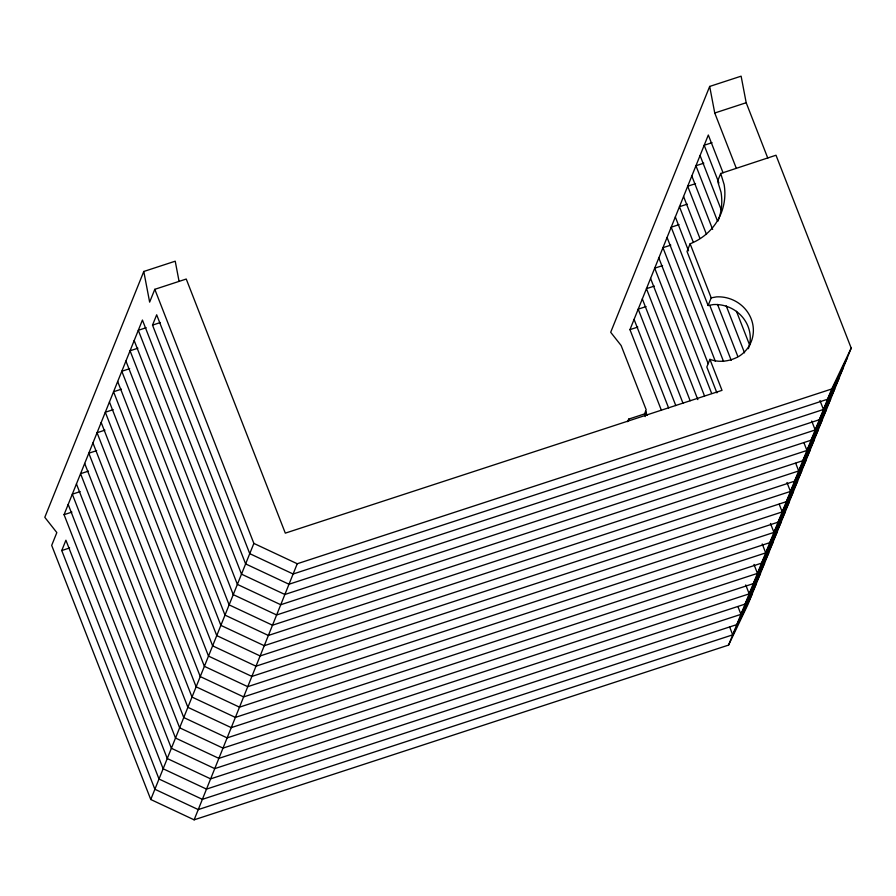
<?xml version="1.0" encoding="UTF-8"?>
<svg xmlns="http://www.w3.org/2000/svg" width="896" height="896" viewBox="0 0 896 896"><rect width="100%" height="100%" fill="white"/><g stroke="black" fill="none" stroke-linecap="round" stroke-linejoin="round"><path stroke-width="1.34" d="M645.221 416.573L644.549 413.918L646.195 409.808L621.13 345.52L610.691 332.282L709.677 86.442L741.115 76.171L746.189 102.726L767.794 158.133M179.043 281.187L175.224 261.195L143.786 271.477L44.8 517.317L56.84 532.594L51.688 545.395L150.763 799.501L194.13 819.829L728.582 645.086L748.082 604.184L851.2 348.107L776.003 155.232L720.72 173.477L717.618 181.149L721.022 192.214A59.293 56.056 22 0 1 717.931 221.178M760.458 573.462L740.958 614.354L206.506 789.107L163.128 768.768L64.064 514.674L142.43 320.051L241.494 574.146L284.872 594.485L819.325 419.731L838.824 378.84M748.362 348.701A33.88 32.032 22 0 0 713.35 304.562L708.109 305.536L711.2 297.842L716.453 296.89A33.88 32.032 22 0 1 751.218 318.942A33.88 32.032 22 0 1 739.334 356.093C730.587 361.267 719.533 363.014 709.912 359.33L722.008 390.354L285.309 533.142L186.245 279.037L154.806 289.318L149.643 302.12L143.786 271.477M752.214 593.947L732.704 634.838L198.262 809.592L154.885 789.253L61.757 550.536L65.912 540.221L159.006 779.016L202.384 799.344L736.837 624.59L756.336 583.699M842.946 368.592L823.446 409.483L288.994 584.237L245.627 563.909L152.522 325.114L156.677 314.798L249.749 553.661L293.126 574L827.568 399.246L847.078 358.344M150.763 799.501L253.87 543.413L154.806 289.318M194.13 819.829L297.248 563.752L831.701 388.998L851.2 348.107M661.45 410.424L629.955 329.638L708.322 135.016L723.05 172.805M709.912 359.33L706.821 367.013L716.901 392.862M728.582 645.086L831.701 388.998M720.72 173.477L724.125 184.542A59.293 56.056 22 0 1 690.122 243.79L687.019 251.462L708.109 305.536M627.648 421.669L628.69 419.104L644.549 413.918M146.16 327.723L138.309 330.288L237.373 584.394L280.75 604.722L815.203 429.968L834.702 389.077M830.581 399.325L811.07 440.216L276.629 614.97L233.251 594.63L134.176 340.536M137.917 348.208L130.054 350.773L229.13 604.878L272.496 625.206L806.949 450.464L826.448 409.562M822.326 419.81L802.827 460.701L268.374 635.454L224.997 615.115L125.933 361.021M129.662 368.693L121.811 371.258L220.875 625.363L264.253 645.702L798.706 470.949L818.205 430.058M814.083 440.294L794.573 481.186L260.131 655.939L216.754 635.611L117.678 381.506M121.419 389.178L113.557 391.754L212.632 645.848L255.998 666.187L790.451 491.434L809.95 450.542M805.829 460.779L786.33 501.682L251.877 676.424L208.499 656.096L109.435 401.99M113.165 409.662L105.314 412.238L204.378 666.333L247.755 686.672L782.208 511.918L801.707 471.027M797.586 481.264L778.075 522.166L243.634 696.92L200.256 676.581L101.181 422.475M104.922 430.147L97.059 432.723L196.134 686.818L239.501 707.157L773.954 532.403L793.453 491.512M789.331 501.76L769.832 542.651L235.379 717.405L192.002 697.066L92.938 442.96M96.667 450.643L88.816 453.208L187.88 707.314L231.258 727.642L765.71 552.888L785.21 511.997M781.088 522.245L761.578 563.136L227.136 737.89L183.758 717.55L84.683 463.456M88.424 471.128L80.562 473.693L179.637 727.798L223.003 748.126L757.456 573.384L776.955 532.482M772.834 542.73L753.334 583.621L218.882 758.374L175.504 738.035L76.44 483.941M80.17 491.613L72.307 494.178L171.382 748.283L214.76 768.622L749.202 593.869L768.712 552.966M764.579 563.214L745.08 604.106L210.627 778.859L167.261 758.531L68.186 504.426M736.355 168.414L714.75 113.008L746.189 102.726M152.522 325.114L160.384 322.538M712.051 142.688L704.189 145.253L718.928 183.042M703.808 163.173L695.946 165.749L717.282 220.472M695.554 183.658L687.691 186.234L706.496 234.45M687.31 204.142L679.448 206.718L693.168 241.898M679.056 224.638L671.194 227.203L723.531 361.424M670.813 245.123L662.95 247.688L708.165 363.664M662.558 265.608L654.696 268.173L704.491 395.875M654.315 286.093L646.453 288.669L690.144 400.725M646.061 306.578L638.198 309.154L675.797 405.574M64.064 514.674L71.926 512.098M629.955 329.638L637.806 327.062M61.757 550.536L69.619 547.96M253.87 543.413L297.248 563.752M628.69 419.104L629.283 420.258M690.122 243.79L711.2 297.842M819.963 400.557L823.446 409.483M811.72 421.042L815.203 429.968M700.067 155.501L721.403 210.235M803.97 442.803L806.949 450.464M691.824 175.986L712.645 229.41M736.467 311.326L749.683 345.206M795.715 463.288L798.706 470.949M683.57 196.47L699.832 238.168M726.253 305.928L744.542 352.845M717.55 304.45L737.867 356.574M786.968 482.507L790.451 491.434M675.326 216.955L688.531 250.835M709.867 305.57L731.203 360.304M779.218 504.269L782.208 511.918M667.072 237.451L715.333 361.245M770.47 523.477L773.954 532.403M658.829 257.936L711.659 393.456M762.227 543.962L765.71 552.888M650.574 278.421L697.827 399.605M753.973 564.446L757.456 573.384M642.32 298.906L682.965 403.155M745.73 584.931L749.202 593.869M634.077 319.39L668.629 408.005M737.979 606.704L740.958 614.354M647.069 415.184L645.579 411.354L646.576 415.341M729.725 627.189L732.704 634.838M709.677 86.442L714.75 113.008"/></g></svg>
